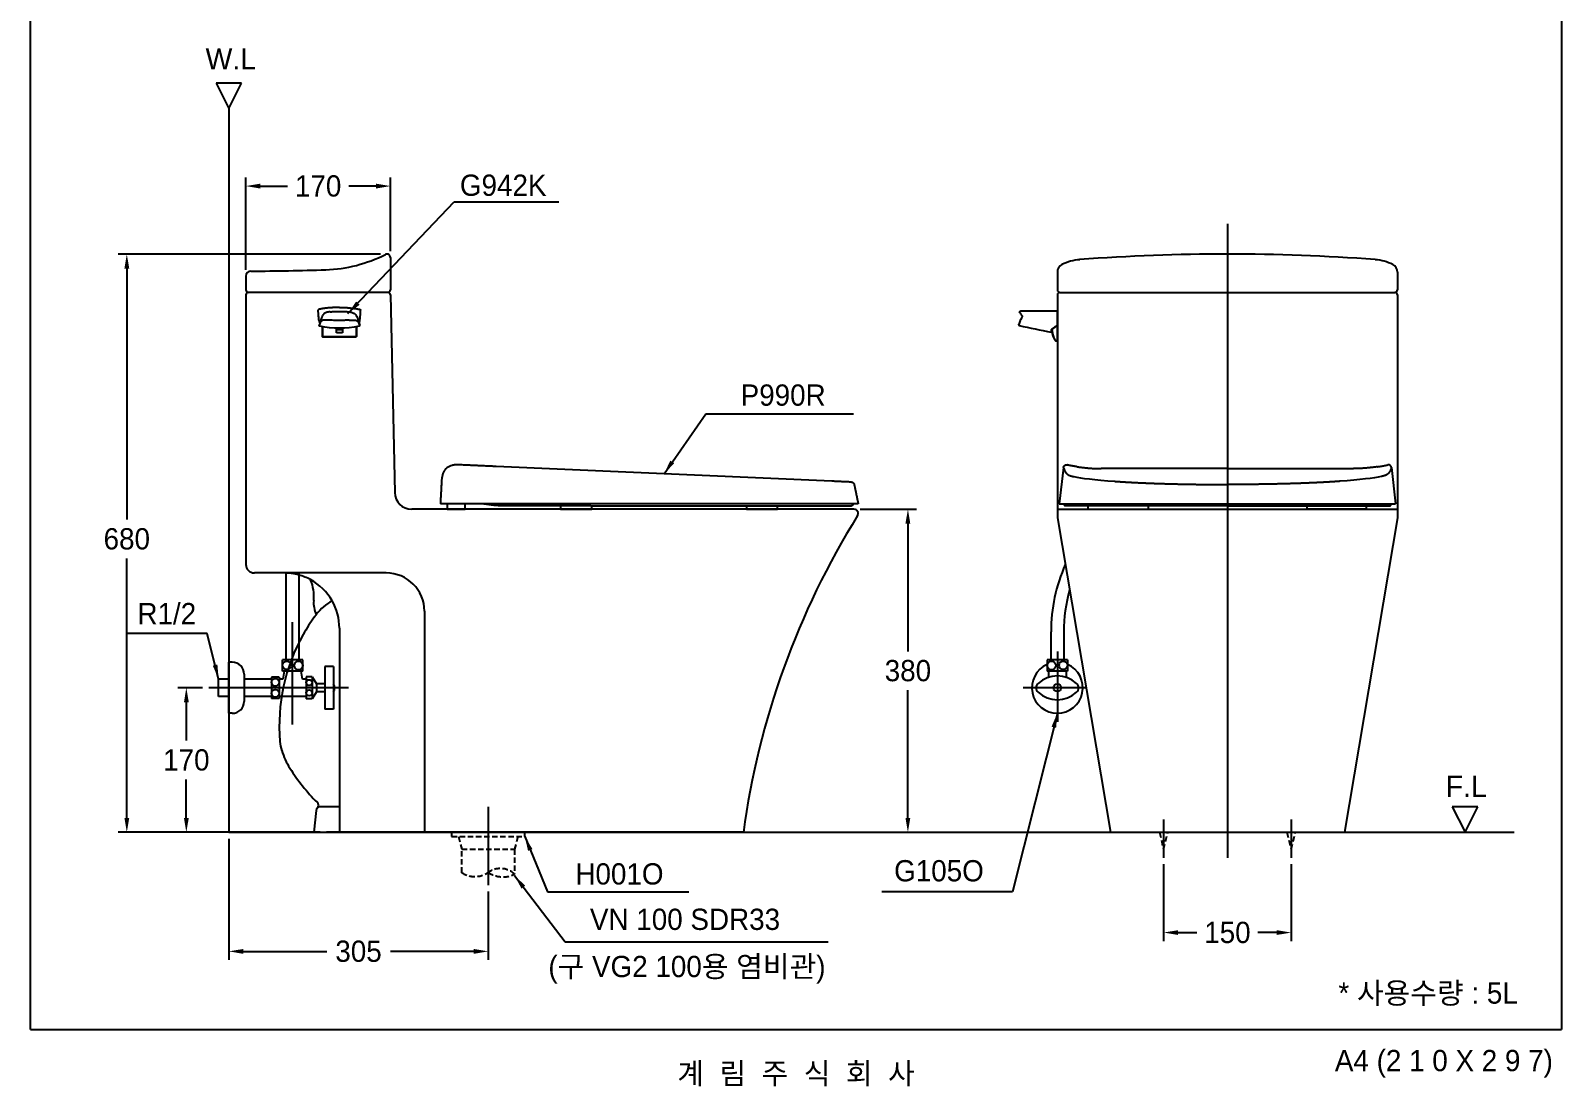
# Model space of a CAD drawing. Header units: millimetres. Extents: x 0 to 1800, y -67 to 2530.
# Drawn here: x 0 to 1800, y -67 to 1175 of the extents above; entities that cross this region are included whole.
import ezdxf
from ezdxf.enums import TextEntityAlignment as Align
from ezdxf.lldxf.tags import DXFTag

# ---------------------------------------------------------------- set-up
doc = ezdxf.new("R2010")
doc.units = ezdxf.units.MM
doc.linetypes.add('DASHED2', pattern=[9.525, 6.35, -3.175])
doc.layers.get('Defpoints').update_dxf_attribs({"color": 1})
for name, color, linetype in [('TEXT', 7, 'Continuous'), ('내부선 및 부속', 4, 'Continuous'), ('도각라인', 255, 'Continuous'), ('외형선', 3, 'Continuous'), ('점선', 6, 'DASHED2'), ('중심선', 1, 'DASHED'), ('치수선', 7, 'Continuous')]:
    doc.layers.add(name, color=color, linetype=linetype)
doc.styles.add('____', font='')
doc.styles.add('타이틀', font='H2GTRM.TTF', dxfattribs={"height": 25})
doc.styles.get('____').set_extended_font_data('굴림')
tags = doc.linetypes.add('DASHDOT', pattern=[70, 31, -13, 13, -13]).pattern_tags.tags
tags[10:11] = [DXFTag(74, 4), DXFTag(75, 0), DXFTag(340, '0'), DXFTag(46, 0.0), DXFTag(50, 0.0), DXFTag(44, 0.0), DXFTag(45, 0.0)]
tags[8:9] = [DXFTag(74, 4), DXFTag(75, 0), DXFTag(340, '0'), DXFTag(46, 0.0), DXFTag(50, 0.0), DXFTag(44, 0.0), DXFTag(45, 0.0)]
tags[6:7] = [DXFTag(74, 4), DXFTag(75, 0), DXFTag(340, '0'), DXFTag(46, 0.0), DXFTag(50, 0.0), DXFTag(44, 0.0), DXFTag(45, 0.0)]
tags[4:5] = [DXFTag(74, 4), DXFTag(75, 0), DXFTag(340, '0'), DXFTag(46, 0.0), DXFTag(50, 0.0), DXFTag(44, 0.0), DXFTag(45, 0.0)]
tags = doc.linetypes.add('DASHED', pattern=[25.72, 12.86, -12.86]).pattern_tags.tags
tags[6:7] = [DXFTag(74, 4), DXFTag(75, 0), DXFTag(340, '0'), DXFTag(46, 0.0), DXFTag(50, 0.0), DXFTag(44, 0.0), DXFTag(45, 0.0)]
tags[4:5] = [DXFTag(74, 4), DXFTag(75, 0), DXFTag(340, '0'), DXFTag(46, 0.0), DXFTag(50, 0.0), DXFTag(44, 0.0), DXFTag(45, 0.0)]
doc.dimstyles.new('MSADIM', dxfattribs={"dimtxt": 33, "dimasz": 17, "dimexe": 10, "dimexo": 7.5, "dimgap": 10, "dimtad": 0, "dimtih": 1, "dimtoh": 1, "dimdec": 0, "dimzin": 1, "dimdsep": 46, "dimtxsty": '____', "dimcen": 11.25, "dimadec": 0, "dimazin": 0, "dimtfac": 1, "dimtdec": 0, "dimtix": 1, "dimtmove": 0, "dimatfit": 3, "dimfxl": 1, "dimtolj": 1, "dimtzin": 1, "dimarcsym": 0})

# ---------------------------------------------------------------- blocks, each defined once
blk = doc.blocks.new('*D6')
at = {"layer": 'Defpoints', "color": 0, "linetype": 'Continuous', "transparency": 16777216}
for p in [(419.1, 911.9), (113.1, 231.9), (348.1, 231.9)]:
    blk.add_point(p, dxfattribs=at)
at = {"layer": '치수선', "color": 0, "linetype": 'Continuous', "lineweight": -2, "transparency": 16777216}
for p, q in [((411.6, 911.9), (103.1, 911.9)), ((113.1, 894.9), (113.1, 599.7)), ((113.1, 248.9), (113.1, 554.1)), ((340.6, 231.9), (103.1, 231.9))]:
    blk.add_line(p, q, dxfattribs=at)
at = {"layer": '치수선', "color": 0, "linetype": 'Continuous', "transparency": 16777216}
for points in [[(110.3, 894.9), (116, 894.9), (113.1, 911.9)], [(110.3, 248.9), (116, 248.9), (113.1, 231.9)]]:
    blk.add_solid(points, dxfattribs=at)
at = {"layer": '치수선', "color": 0, "linetype": 'Continuous', "transparency": 16777216, "insert": (113.1, 576.9), "char_height": 25, "attachment_point": 5, "style": '____'}
blk.add_mtext('\\A1;680', dxfattribs=at)
blk = doc.blocks.new('*D2')
at = {"layer": 'Defpoints', "color": 0, "linetype": 'Continuous', "transparency": 16777216}
for p in [(423.1, 991.9), (423.1, 907.9), (253.1, 885.9)]:
    blk.add_point(p, dxfattribs=at)
at = {"layer": '치수선', "color": 0, "linetype": 'Continuous', "lineweight": -2, "transparency": 16777216}
for p, q in [((253.1, 893.4), (253.1, 1001.9)), ((270.1, 991.9), (302.2, 991.9)), ((406.1, 991.9), (374.1, 991.9)), ((423.1, 915.4), (423.1, 1001.9))]:
    blk.add_line(p, q, dxfattribs=at)
at = {"layer": '치수선', "color": 0, "linetype": 'Continuous', "transparency": 16777216}
for points in [[(270.1, 994.7), (270.1, 989), (253.1, 991.9)], [(406.1, 994.7), (406.1, 989), (423.1, 991.9)]]:
    blk.add_solid(points, dxfattribs=at)
at = {"layer": '치수선', "color": 0, "linetype": 'Continuous', "transparency": 16777216, "insert": (338.1, 991.9), "char_height": 25, "attachment_point": 5, "style": '____'}
blk.add_mtext('\\A1;170', dxfattribs=at)
blk = doc.blocks.new('*D7')
at = {"layer": 'Defpoints', "color": 0, "linetype": 'Continuous', "transparency": 16777216}
for p in [(968.1, 611.9), (838.1, 231.9), (1031.6, 231.9)]:
    blk.add_point(p, dxfattribs=at)
at = {"layer": '치수선', "color": 0, "linetype": 'Continuous', "lineweight": -2, "transparency": 16777216}
for p, q in [((975.6, 611.9), (1041.6, 611.9)), ((1031.6, 594.9), (1031.6, 444.7)), ((1031.6, 248.9), (1031.6, 399.1)), ((845.6, 231.9), (1041.6, 231.9))]:
    blk.add_line(p, q, dxfattribs=at)
at = {"layer": '치수선', "color": 0, "linetype": 'Continuous', "transparency": 16777216}
for points in [[(1028.7, 594.9), (1034.4, 594.9), (1031.6, 611.9)], [(1028.7, 248.9), (1034.4, 248.9), (1031.6, 231.9)]]:
    blk.add_solid(points, dxfattribs=at)
at = {"layer": '치수선', "color": 0, "linetype": 'Continuous', "transparency": 16777216, "insert": (1031.6, 421.9), "char_height": 25, "attachment_point": 5, "style": '____'}
blk.add_mtext('\\A1;380', dxfattribs=at)
blk = doc.blocks.new('*D3')
at = {"layer": 'Defpoints', "color": 0, "linetype": 'Continuous', "transparency": 16777216}
for p in [(1332.3, 201.9), (1482.3, 201.9), (1482.3, 114)]:
    blk.add_point(p, dxfattribs=at)
at = {"layer": '치수선', "color": 0, "linetype": 'Continuous', "lineweight": -2, "transparency": 16777216}
for p, q in [((1332.3, 194.4), (1332.3, 104)), ((1482.3, 194.4), (1482.3, 104)), ((1349.3, 114), (1371.4, 114)), ((1465.3, 114), (1443.2, 114))]:
    blk.add_line(p, q, dxfattribs=at)
at = {"layer": '치수선', "color": 0, "linetype": 'Continuous', "transparency": 16777216}
for points in [[(1349.3, 116.8), (1349.3, 111.2), (1332.3, 114)], [(1465.3, 116.8), (1465.3, 111.2), (1482.3, 114)]]:
    blk.add_solid(points, dxfattribs=at)
at = {"layer": '치수선', "color": 0, "linetype": 'Continuous', "transparency": 16777216, "insert": (1407.3, 114), "char_height": 25, "attachment_point": 5, "style": '____'}
blk.add_mtext('\\A1;150', dxfattribs=at)
blk = doc.blocks.new('*D4')
at = {"layer": 'Defpoints', "color": 0, "linetype": 'Continuous', "transparency": 16777216}
for p in [(233.1, 231.9), (538.1, 169.7), (538.1, 91.9)]:
    blk.add_point(p, dxfattribs=at)
at = {"layer": '치수선', "color": 0, "linetype": 'Continuous', "lineweight": -2, "transparency": 16777216}
for p, q in [((233.1, 224.4), (233.1, 81.9)), ((538.1, 162.2), (538.1, 81.9)), ((250.1, 91.9), (348.3, 91.9)), ((521.1, 91.9), (423, 91.9))]:
    blk.add_line(p, q, dxfattribs=at)
at = {"layer": '치수선', "color": 0, "linetype": 'Continuous', "transparency": 16777216}
for points in [[(250.1, 94.7), (250.1, 89), (233.1, 91.9)], [(521.1, 94.7), (521.1, 89), (538.1, 91.9)]]:
    blk.add_solid(points, dxfattribs=at)
at = {"layer": '치수선', "color": 0, "linetype": 'Continuous', "transparency": 16777216, "insert": (385.6, 91.9), "char_height": 25, "attachment_point": 5, "style": '____'}
blk.add_mtext('\\A1;305', dxfattribs=at)
blk = doc.blocks.new('*D5')
at = {"layer": 'Defpoints', "color": 0, "linetype": 'Continuous', "transparency": 16777216}
for p in [(209.5, 401.9), (183.1, 231.9), (233.1, 231.9)]:
    blk.add_point(p, dxfattribs=at)
at = {"layer": '치수선', "color": 0, "linetype": 'Continuous', "lineweight": -2, "transparency": 16777216}
for p, q in [((202, 401.9), (173.1, 401.9)), ((183.1, 384.9), (183.1, 339.7)), ((183.1, 248.9), (183.1, 294)), ((225.6, 231.9), (173.1, 231.9))]:
    blk.add_line(p, q, dxfattribs=at)
at = {"layer": '치수선', "color": 0, "linetype": 'Continuous', "transparency": 16777216}
for points in [[(180.3, 384.9), (186, 384.9), (183.1, 401.9)], [(180.3, 248.9), (186, 248.9), (183.1, 231.9)]]:
    blk.add_solid(points, dxfattribs=at)
at = {"layer": '치수선', "color": 0, "linetype": 'Continuous', "transparency": 16777216, "insert": (183.1, 316.9), "char_height": 25, "attachment_point": 5, "style": '____'}
blk.add_mtext('\\A1;170', dxfattribs=at)

msp = doc.modelspace()

# ---------------------------------------------------------------- linework, layer by layer
at = {"layer": '내부선 및 부속', "linetype": 'Continuous'}
for p, q in [((1207.3, 844.6), (1163.9, 844.6)), ((1207.3, 844.6), (1163.9, 844.6)), ((1207.3, 844.9), (1207.3, 809.9)), ((1207.3, 844.6), (1207.3, 842.3)), ((1207.3, 842.3), (1207.3, 844.6)), ((1207.3, 841.3), (1207.3, 842.6)), ((1207.3, 842.6), (1207.3, 841.3)), ((1207.3, 841.8), (1207.3, 840.8)), ((1207.3, 840.8), (1207.3, 841.8)), ((1207.3, 839.4), (1207.3, 839.9)), ((1207.3, 839.9), (1207.3, 839.4)), ((1207.3, 810.4), (1207.3, 839.4)), ((1207.3, 839.4), (1207.3, 810.4)), ((1207.3, 818.8), (1207.3, 831)), ((1207.3, 831), (1207.3, 818.8)), ((343.1, 826.5), (343.1, 815)), ((343.6, 814.5), (382.6, 814.5)), ((359.6, 819.3), (359.6, 824.7)), ((359.6, 824.7), (359.6, 823.4)), ((359.6, 819.3), (359.6, 823.4)), ((359.6, 823.4), (366.6, 823.4)), ((366.6, 819.3), (359.6, 819.3)), ((366.6, 824.7), (366.6, 819.3)), ((366.6, 823.4), (366.6, 824.7)), ((366.6, 823.4), (366.6, 819.3)), ((383.1, 815), (383.1, 826.5)), ((1200.3, 822.4), (1200.3, 823.1)), ((1200.3, 823.1), (1200.3, 822.4)), ((1207.3, 809.9), (1207.3, 810.4)), ((1207.3, 809.9), (1207.3, 810.4)), ((942, 644.8), (547.6, 662.1)), ((1214.4, 660.8), (1209.6, 618.4)), ((1600.2, 660.8), (1605, 618.4)), ((973.1, 618.3), (549.5, 618.3)), ((658.9, 615.9), (933.3, 615.9)), ((1209.6, 618.3), (1605, 618.4)), ((1215.3, 618.3), (1215.3, 616.8)), ((1407.3, 615.9), (1216.3, 615.9)), ((1407.3, 615.9), (1598.3, 615.9)), ((1599.3, 618.3), (1599.3, 616.8)), ((489.8, 611.9), (510.8, 611.9)), ((623.2, 611.9), (659.8, 611.9)), ((841.8, 611.9), (878.4, 611.9)), ((1244.7, 611.9), (1313.1, 611.9)), ((1569.9, 611.9), (1501.5, 611.9)), ((418.1, 536.9), (298.1, 536.9)), ((300.6, 434.6), (300.6, 536.9)), ((315.6, 434.6), (315.6, 536.9)), ((463.1, 491.9), (463.1, 231.9)), ((363.1, 471.9), (363.1, 231.9)), ((1199.8, 467.7), (1199.8, 434.6)), ((1214.8, 467.7), (1214.8, 434.6)), ((320.1, 434.6), (296.1, 434.6)), ((296.1, 421.6), (296.1, 434.6)), ((320.1, 421.6), (320.1, 434.6)), ((1219.3, 434.6), (1195.3, 434.6)), ((1195.3, 434.6), (1195.3, 421.6)), ((1219.3, 434.6), (1219.3, 421.6)), ((237.1, 431.9), (233.1, 431.9)), ((251.1, 417.9), (251.1, 385.9)), ((283.1, 414.4), (283.1, 389.4)), ((292.1, 414.4), (283.1, 414.4)), ((292.1, 414.4), (292.1, 389.4)), ((320.1, 421.6), (296.1, 421.6)), ((298.1, 421.6), (296.6, 412.1)), ((319.6, 412.1), (318.1, 421.6)), ((331.1, 414.9), (324.1, 414.9)), ((324.1, 414.9), (324.1, 388.9)), ((331.1, 414.9), (331.1, 388.9)), ((331.1, 414.9), (336.1, 406.6)), ((346.1, 426.9), (346.1, 376.9)), ((356.1, 426.9), (346.1, 426.9)), ((356.1, 426.9), (356.1, 376.9)), ((1219.3, 421.6), (1195.3, 421.6)), ((1196.8, 421.6), (1196.8, 414.2)), ((1217.8, 421.6), (1217.8, 414.2)), ((221.1, 391.6), (221.1, 412.1)), ((233.1, 412.1), (221.1, 412.1)), ((283.1, 412.1), (251.1, 412.1)), ((296.6, 412.1), (292.1, 412.1)), ((324.1, 412.1), (319.6, 412.1)), ((336.1, 397.1), (331.1, 388.9)), ((336.1, 406.6), (336.1, 397.1)), ((346.1, 406.6), (336.1, 406.6)), ((346.1, 397.1), (336.1, 397.1)), ((233.1, 391.6), (221.1, 391.6)), ((283.1, 391.6), (251.1, 391.6)), ((292.1, 389.4), (283.1, 389.4)), ((324.1, 391.6), (292.1, 391.6)), ((331.1, 388.9), (324.1, 388.9)), ((237.1, 371.9), (233.1, 371.9)), ((356.1, 376.9), (346.1, 376.9)), ((363.1, 261.9), (340.7, 261.9))]:
    msp.add_line(p, q, dxfattribs=at)
for centre, radius in [((301.1, 428.3), 5), ((315.1, 428), 5), ((1200.4, 428), 5), ((1214.3, 428.3), 5), ((287.6, 408.4), 4.5), ((287.6, 395.4), 4.5), ((327.6, 407.9), 3.5), ((327.6, 395.9), 3.5), ((1207.3, 401.9), 4.5)]:
    msp.add_circle(centre, radius, dxfattribs=at)
at = {"layer": '내부선 및 부속', "linetype": 'Continuous', "extrusion": (0, 0, -1)}
for centre, radius, start, end in [((-343.6, 815), 0.5, 270, 0), ((-382.6, 815), 0.5, 180, 270), ((-1228.1, 824.9), 27.3, 357.2598, 357.2617), ((-1228.1, 824.9), 27.3, 338.0075, 357.1112)]:
    msp.add_arc(centre, radius, start, end, dxfattribs=at)
at = {"layer": '내부선 및 부속', "linetype": 'Continuous'}
for centre, radius, start, end in [((343.6, 815), 0.5, 180.001, 270), ((1592.2, 2775.6), 1994.5, 257.5596, 258.6672), ((1228.1, 824.9), 27.3, 182.7383, 182.7402), ((1228.1, 824.9), 27.3, 182.8888, 201.9925), ((1216.3, 616.9), 1, 180, 270), ((1598.3, 616.9), 1, 270, 0), ((1394.8, 467.7), 194.9, 156.0438, 180), ((298.1, 471.9), 65, 87.7958, 90), ((298.1, 471.9), 65, 29.8644, 61.5187), ((418.1, 491.9), 45, 0, 90), ((389.7, 444.9), 69, 120.6438, 141.1976), ((298.1, 471.9), 65, 0, 29.8644), ((1394.8, 467.7), 179.9, 164.1346, 180), ((237.1, 417.9), 14, 0, 90), ((1207.3, 401.9), 30, 113.5784, 66.422), ((1207.3, 382.2), 33.6, 47.499, 132.501), ((349.7, 401.9), 7.84, 324.9654, 35.0346), ((1189.3, 401.9), 7, 132.501, 227.499), ((1207.3, 421.5), 33.6, 227.499, 312.501), ((1225.3, 401.9), 7, 312.501, 47.499), ((237.1, 385.9), 14, 270, 360), ((340.7, 256.9), 5, 90, 137.0618)]:
    msp.add_arc(centre, radius, start, end, dxfattribs=at)
for points, knots in [([(339.1, 847), (339, 846.9), (338.8, 846.9), (338.7, 846.8), (338.6, 846.7), (338.4, 846.5), (338.4, 846.4), (338.3, 846.2), (338.3, 846.1), (338.2, 846), (338.2, 846), (338.2, 845.9)], [0, 0, 0, 0, 0.237659, 0.237659, 0.475331, 0.475331, 0.712783, 0.712783, 0.949763, 0.949763, 1, 1, 1, 1]), ([(352, 848.7), (351.2, 848.7), (350, 848.6), (348.3, 848.4), (346.9, 848.2), (345.8, 848.1), (344.8, 847.9), (343.8, 847.8), (343.1, 847.7), (342.7, 847.6), (342.4, 847.5), (342.1, 847.5), (341.8, 847.4), (341.4, 847.4), (341.1, 847.3), (340.6, 847.2), (339.8, 847.1), (339.4, 847), (339.1, 847)], [0, 0, 0, 0, 0.052077, 0.079256, 0.118311, 0.15774, 0.173361, 0.216285, 0.275506, 0.305429, 0.320433, 0.335454, 0.39566, 0.438725, 0.48183, 0.54653, 0.697587, 1, 1, 1, 1]), ([(363.1, 849.2), (362.2, 849.2), (360.8, 849.2), (358.9, 849.1), (357.5, 849.1), (356.1, 849), (354.7, 848.9), (353.4, 848.8), (352.5, 848.8), (352, 848.7)], [0, 0, 0, 0, 0.250709, 0.375955, 0.501094, 0.626167, 0.751076, 0.875691, 1, 1, 1, 1]), ([(363.1, 849.2), (364.3, 849.2), (366.8, 849.2), (369.8, 849.1), (372.3, 848.9), (374, 848.8), (375.8, 848.6), (377.5, 848.4), (379.1, 848.2), (380.2, 848.1), (381.1, 848), (381.7, 847.9), (382.4, 847.8), (383.1, 847.7), (383.6, 847.6), (384.1, 847.5), (384.5, 847.4), (385, 847.3), (385.6, 847.2), (386.2, 847.1), (386.7, 847), (387.1, 847), (387.2, 847)], [0, 0, 0, 0, 0.058286, 0.126984, 0.155345, 0.186487, 0.218178, 0.249825, 0.281157, 0.313988, 0.328069, 0.344797, 0.370256, 0.402277, 0.436768, 0.469269, 0.500484, 0.563215, 0.63621, 0.750221, 0.875112, 1, 1, 1, 1]), ([(387.2, 847), (387.3, 846.9), (387.4, 846.9), (387.6, 846.8), (387.7, 846.7), (387.9, 846.5), (387.9, 846.4), (388, 846.2), (388, 846.1), (388, 846), (388, 846), (388, 845.9)], [0, 0, 0, 0, 0.23766, 0.23766, 0.475334, 0.475334, 0.712788, 0.712788, 0.949769, 0.949769, 1, 1, 1, 1]), ([(339.2, 833.7), (339, 835.4), (338.6, 839.3), (338.3, 843.5), (338.2, 845.9)], [0, 0, 0, 0, 0.442055, 1, 1, 1, 1]), ([(339.2, 833.7), (339.2, 833.5), (339.2, 833.3), (339.3, 832.9), (339.3, 832.7), (339.4, 832.3), (339.4, 832.2), (339.4, 832.1)], [0, 0, 0, 0, 0.354271, 0.354271, 0.708349, 0.708349, 1, 1, 1, 1]), ([(374.7, 834.3), (374, 834.2), (372.7, 834.1), (370.9, 834.1), (369.4, 834), (368.2, 833.9), (367.3, 833.9), (365.5, 833.9), (362.6, 833.8), (358.6, 833.9), (354.6, 834.1), (351.3, 834.3), (348.7, 834.4), (346.7, 834.4), (345.1, 834.3), (343.7, 834.1), (342.6, 833.6), (341.4, 832.7), (340.3, 830.8), (339.7, 829.2), (339.3, 828.2)], [0, 0, 0, 0, 0.03254, 0.060086, 0.082794, 0.10074, 0.113954, 0.122461, 0.183904, 0.243695, 0.304852, 0.3665, 0.39496, 0.430193, 0.472938, 0.494052, 0.545318, 0.602868, 0.758065, 1, 1, 1, 1]), ([(339.3, 828.2), (339.3, 828.1), (339.3, 828), (339.3, 827.8), (339.4, 827.8), (339.4, 827.8)], [0, 0, 0, 0, 0.855723, 0.855723, 1, 1, 1, 1]), ([(352.3, 844.1), (351.8, 844), (350.9, 843.9), (349.6, 843.7), (348.5, 843.4), (347.5, 843.1), (346.4, 842.6), (345.4, 842.1), (344.7, 841.5), (344.2, 841), (343.6, 840.1), (343, 839.1), (342.5, 837.9), (341.9, 836.5), (341.3, 834.7), (340.7, 833), (340.2, 831.7), (340, 831.1), (339.9, 830.8)], [0, 0, 0, 0, 0.037522, 0.065664, 0.091243, 0.126714, 0.156176, 0.204966, 0.237518, 0.267619, 0.301217, 0.389954, 0.448544, 0.514855, 0.666436, 0.830013, 0.906039, 1, 1, 1, 1]), ([(339.9, 830.8), (339.9, 830.6), (339.9, 830.4), (339.9, 830.2), (339.9, 830.1), (339.9, 830.1)], [0, 0, 0, 0, 0.777965, 0.777965, 1, 1, 1, 1]), ([(352.3, 844.1), (352.8, 844.1), (353.8, 844.2), (355.2, 844.3), (356.7, 844.4), (358.5, 844.4), (360.6, 844.5), (363, 844.5), (365.4, 844.5), (367.5, 844.4), (369, 844.4), (370, 844.3), (371.1, 844.3), (372.5, 844.2), (373.6, 844.1), (374.2, 844)], [0, 0, 0, 0, 0.06665, 0.13441, 0.199231, 0.271379, 0.377734, 0.486818, 0.604544, 0.700374, 0.770019, 0.808292, 0.846579, 0.923223, 1, 1, 1, 1]), ([(374.2, 844), (374.7, 844), (375.6, 843.9), (376.9, 843.6), (378.4, 843.2), (379.6, 842.7), (380.7, 842.2), (381.5, 841.5), (382.6, 840.3), (383.5, 838.6), (384.5, 836.1), (385.3, 834), (385.9, 832), (386.3, 831.2), (386.4, 830.8)], [0, 0, 0, 0, 0.036197, 0.065728, 0.095998, 0.156829, 0.187649, 0.219006, 0.281499, 0.404256, 0.524886, 0.763254, 0.87214, 1, 1, 1, 1]), ([(374.7, 834.3), (375.1, 834.3), (376, 834.3), (377.7, 834.4), (379.7, 834.4), (381.6, 834.3), (382.9, 834), (383.8, 833.5), (384.6, 832.9), (385.5, 831.7), (386.2, 830.2), (386.7, 828.9), (387, 828.2)], [0, 0, 0, 0, 0.030694, 0.063736, 0.127649, 0.191548, 0.255554, 0.315432, 0.400382, 0.50776, 0.75545, 1, 1, 1, 1]), ([(386.4, 830.1), (386.4, 830.3), (386.4, 830.4), (386.4, 830.7), (386.4, 830.7), (386.4, 830.8)], [0, 0, 0, 0, 0.779298, 0.779298, 1, 1, 1, 1]), ([(386.8, 832.1), (386.9, 832.2), (386.9, 832.4), (387, 832.8), (387, 833), (387.1, 833.4), (387.1, 833.6), (387.1, 833.7)], [0, 0, 0, 0, 0.357905, 0.357905, 0.715892, 0.715892, 1, 1, 1, 1]), ([(386.9, 827.8), (387, 827.9), (387, 828), (387, 828.2), (387, 828.2), (387, 828.2)], [0, 0, 0, 0, 0.867529, 0.867529, 1, 1, 1, 1]), ([(387.1, 833.7), (387.3, 835.4), (387.7, 839.3), (387.9, 843.5), (388, 845.9)], [0, 0, 0, 0, 0.442081, 1, 1, 1, 1]), ([(1161.9, 829.2), (1161.8, 829.1), (1161.8, 828.9), (1161.8, 828.6), (1161.9, 828.4), (1162, 828.2), (1162.3, 828), (1162.4, 827.9), (1162.6, 827.9)], [0, 0, 0, 0, 0.242913, 0.370325, 0.499637, 0.629004, 0.756569, 1, 1, 1, 1]), ([(1165.7, 837.7), (1165.4, 837.1), (1164.7, 835.8), (1163.7, 833.7), (1162.7, 831.5), (1162.1, 830), (1161.9, 829.2)], [0, 0, 0, 0, 0.213363, 0.483293, 0.750086, 1, 1, 1, 1]), ([(1163, 843.1), (1162.9, 843.3), (1162.9, 843.7), (1163.2, 844.4), (1163.6, 844.6), (1163.9, 844.6)], [0, 0, 0, 0, 0.5, 0.5, 1, 1, 1, 1]), ([(1163.9, 844.6), (1163.8, 844.6), (1163.7, 844.5), (1163.4, 844.4), (1163.2, 844.3), (1163.1, 844.1), (1163, 843.9), (1162.9, 843.8), (1162.9, 843.7), (1162.9, 843.5), (1163, 843.3), (1163, 843.1), (1163, 843.1)], [0, 0, 0, 0, 0.097097, 0.205787, 0.336628, 0.482695, 0.549813, 0.610938, 0.670475, 0.731755, 0.86271, 1, 1, 1, 1]), ([(1163.1, 843.1), (1163.2, 842.8), (1163.6, 842.2), (1164.3, 841.1), (1165, 840.3), (1165.3, 839.9), (1165.4, 839.8)], [0, 0, 0, 0, 0.206752, 0.568452, 0.927926, 1, 1, 1, 1]), ([(1165.4, 839.8), (1165.5, 839.7), (1165.7, 839.4), (1165.9, 838.8), (1165.9, 838.2), (1165.7, 837.9), (1165.7, 837.7)], [0, 0, 0, 0, 0.243654, 0.50007, 0.756448, 1, 1, 1, 1]), ([(1207.3, 842.3), (1207.3, 842.3), (1207.3, 842.2), (1207.3, 842.1), (1207.3, 842), (1207.3, 841.9), (1207.3, 841.8), (1207.3, 841.6), (1207.3, 841.5), (1207.3, 841.3), (1207.3, 841.3), (1207.3, 841.3)], [0, 0, 0, 0, 0.23766, 0.23766, 0.475334, 0.475334, 0.712788, 0.712788, 0.949769, 0.949769, 1, 1, 1, 1]), ([(1207.3, 841.8), (1207.3, 841.9), (1207.3, 842.1), (1207.3, 842.2), (1207.3, 842.3), (1207.3, 842.3)], [0, 0, 0, 0, 0.851122, 0.851122, 1, 1, 1, 1]), ([(1207.3, 842.3), (1207.3, 842.3), (1207.3, 842.2), (1207.3, 842.1), (1207.3, 841.9), (1207.3, 841.8)], [0, 0, 0, 0, 0.148878, 0.148878, 1, 1, 1, 1]), ([(1207.3, 842.3), (1207.3, 842.3), (1207.3, 842.2), (1207.3, 842.1), (1207.3, 842), (1207.3, 841.9), (1207.3, 841.8), (1207.3, 841.6), (1207.3, 841.5), (1207.3, 841.3), (1207.3, 841.3), (1207.3, 841.3)], [0, 0, 0, 0, 0.237659, 0.237659, 0.475331, 0.475331, 0.712783, 0.712783, 0.949763, 0.949763, 1, 1, 1, 1]), ([(1207.3, 829.1), (1207.3, 830.8), (1207.3, 834.6), (1207.3, 838.8), (1207.3, 841.3)], [0, 0, 0, 0, 0.442081, 1, 1, 1, 1]), ([(1207.3, 829.1), (1207.3, 830.8), (1207.3, 834.6), (1207.3, 838.8), (1207.3, 841.3)], [0, 0, 0, 0, 0.442055, 1, 1, 1, 1]), ([(1207.3, 839.6), (1207.3, 839.7), (1207.3, 839.8), (1207.3, 840.1), (1207.3, 840.2), (1207.3, 840.3), (1207.3, 840.4), (1207.3, 840.5), (1207.3, 840.6), (1207.3, 840.6), (1207.3, 840.6), (1207.3, 840.6)], [0, 0, 0, 0, 0.232716, 0.232716, 0.465412, 0.465412, 0.698422, 0.698422, 0.931977, 0.931977, 1, 1, 1, 1]), ([(1207.3, 840.6), (1207.3, 840.6), (1207.3, 840.6), (1207.3, 840.5), (1207.3, 840.4), (1207.3, 840.2), (1207.3, 840.1), (1207.3, 839.9), (1207.3, 839.8), (1207.3, 839.7), (1207.3, 839.6), (1207.3, 839.6)], [0, 0, 0, 0, 0.233964, 0.233964, 0.467943, 0.467943, 0.701673, 0.701673, 0.934872, 0.934872, 1, 1, 1, 1]), ([(1207.3, 839.6), (1207.3, 839), (1207.3, 837.8), (1207.3, 836), (1207.3, 834.2), (1207.3, 832.5), (1207.3, 830.8), (1207.3, 829.7), (1207.3, 829.1), (1207.3, 829.1)], [0, 0, 0, 0, 0.165658, 0.331316, 0.496974, 0.662632, 0.82829, 0.993948, 1, 1, 1, 1]), ([(1207.3, 829.1), (1207.3, 829.1), (1207.3, 829.7), (1207.3, 830.9), (1207.3, 832.6), (1207.3, 834.3), (1207.3, 836), (1207.3, 837.8), (1207.3, 839), (1207.3, 839.6)], [0, 0, 0, 0, 0.009402, 0.174502, 0.339602, 0.504701, 0.669801, 0.8349, 1, 1, 1, 1]), ([(340.1, 827.1), (340, 827.1), (339.9, 827.1), (339.7, 827.2), (339.6, 827.3), (339.5, 827.5), (339.4, 827.6), (339.4, 827.7), (339.4, 827.7), (339.4, 827.8)], [0, 0, 0, 0, 0.307428, 0.307428, 0.614768, 0.614768, 0.923628, 0.923628, 1, 1, 1, 1]), ([(343.1, 815), (343.1, 817.1), (343.1, 820.5), (343.1, 824.4), (343.1, 826.1), (343.1, 826.5)], [0, 0, 0, 0, 0.2361046, 0.3652605, 0.399606, 0.399606, 0.399606, 0.399606]), ([(383.1, 826.5), (383.1, 826.3), (383.1, 824.8), (383.1, 822.6), (383.1, 820.2), (383.1, 817.8), (383.1, 816.1), (383.1, 815)], [0.6003942, 0.6003942, 0.6003942, 0.6003942, 0.6198491, 0.7478804, 0.811249, 0.8746176, 1, 1, 1, 1]), ([(386.9, 827.8), (386.9, 827.7), (386.8, 827.6), (386.7, 827.4), (386.6, 827.3), (386.5, 827.2), (386.4, 827.1), (386.2, 827.1), (386.2, 827.1), (386.2, 827.1)], [0, 0, 0, 0, 0.313649, 0.313649, 0.627583, 0.627583, 0.937467, 0.937467, 1, 1, 1, 1]), ([(1200.3, 823.1), (1200.5, 823.2), (1200.7, 823.4), (1200.9, 823.5), (1200.9, 823.5), (1200.9, 823.6)], [0, 0, 0, 0, 0.867529, 0.867529, 1, 1, 1, 1]), ([(1200.9, 823.6), (1200.7, 823.4), (1200.6, 823.3), (1200.4, 823.2), (1200.3, 823.1), (1200.3, 823.1)], [0, 0, 0, 0, 0.855723, 0.855723, 1, 1, 1, 1]), ([(1200.3, 822.4), (1200.3, 822.4), (1200.3, 822.5), (1200.3, 822.6), (1200.3, 822.7), (1200.3, 822.8), (1200.3, 822.9), (1200.3, 823.1), (1200.3, 823.1), (1200.3, 823.1)], [0, 0, 0, 0, 0.307428, 0.307428, 0.614768, 0.614768, 0.923628, 0.923628, 1, 1, 1, 1]), ([(1200.3, 823.1), (1200.3, 823), (1200.3, 822.9), (1200.3, 822.7), (1200.3, 822.6), (1200.3, 822.5), (1200.3, 822.5), (1200.3, 822.4), (1200.3, 822.4), (1200.3, 822.4)], [0, 0, 0, 0, 0.313649, 0.313649, 0.627583, 0.627583, 0.937467, 0.937467, 1, 1, 1, 1]), ([(1200.3, 822), (1200.3, 822), (1200.3, 822.1), (1200.3, 822.3), (1200.3, 822.3), (1200.3, 822.4)], [0, 0, 0, 0, 0.499494, 0.499494, 1, 1, 1, 1]), ([(1200.3, 822.4), (1200.3, 822.3), (1200.3, 822.3), (1200.3, 822.1), (1200.3, 822), (1200.3, 822)], [0, 0, 0, 0, 0.500506, 0.500506, 1, 1, 1, 1]), ([(1202.7, 824.8), (1202.6, 824.7), (1202.4, 824.6), (1202, 824.3), (1201.9, 824.2), (1201.6, 824), (1201.5, 824), (1201.4, 823.9), (1201.3, 823.8), (1201.3, 823.8), (1201.3, 823.8), (1201.3, 823.8)], [0, 0, 0, 0, 0.297967, 0.297967, 0.598684, 0.598684, 0.799316, 0.799316, 0.951361, 0.951361, 1, 1, 1, 1]), ([(1202.7, 824.8), (1202.6, 824.7), (1202.4, 824.6), (1202, 824.3), (1201.9, 824.2), (1201.6, 824), (1201.5, 824), (1201.4, 823.9), (1201.3, 823.8), (1201.3, 823.8), (1201.3, 823.8), (1201.3, 823.8)], [0, 0, 0, 0, 0.297764, 0.297764, 0.59828, 0.59828, 0.799005, 0.799005, 0.951038, 0.951038, 1, 1, 1, 1]), ([(1204.5, 826.1), (1204.3, 825.9), (1204, 825.8), (1203.7, 825.5), (1203.7, 825.5), (1203.6, 825.4)], [0, 0, 0, 0, 0.777965, 0.777965, 1, 1, 1, 1]), ([(1203.6, 825.4), (1203.8, 825.6), (1204.1, 825.8), (1204.4, 826), (1204.5, 826.1), (1204.5, 826.1)], [0, 0, 0, 0, 0.779298, 0.779298, 1, 1, 1, 1]), ([(503.6, 664.1), (502.2, 664.1), (499.5, 664.1), (494.7, 663.3), (489.3, 661), (485, 655.4), (483.8, 650.8), (483.5, 648.4)], [0, 0, 0, 0, 0.146093, 0.279997, 0.515438, 0.744272, 1, 1, 1, 1])]:
    msp.add_open_spline(points, degree=3, knots=knots, dxfattribs=at)
for points, degree in [([(363.1, 849.2), (363.1, 849.2), (363.1, 849.2), (363.1, 849.2)], 3), ([(339.9, 830.1), (339.7, 829.5), (339.5, 828.8), (339.3, 828.2)], 3), ([(339.4, 828.4), (339.3, 828.1)], 1), ([(339.4, 832.1), (339.6, 831.7), (339.7, 831.2), (339.9, 830.8)], 3), ([(386.4, 830.8), (386.6, 831.2), (386.7, 831.7), (386.8, 832.1)], 3), ([(387, 828.2), (386.8, 828.8), (386.6, 829.5), (386.4, 830.1)], 3), ([(387, 828.1), (386.9, 828.4)], 1), ([(1207.3, 844.6), (1192.8, 844.6), (1178.4, 844.6), (1163.9, 844.6)], 3), ([(1204.9, 826.4), (1205.4, 826.7), (1205.8, 827), (1207.3, 828.1)], 3), ([(1207.3, 841.3), (1207.3, 842.3)], 1), ([(1207.3, 842.3), (1207.3, 841.3)], 1), ([(386.2, 827.1), (371, 823.8), (355.3, 823.8), (340.1, 827.1)], 3), ([(382.6, 814.5), (343.6, 814.5)], 1), ([(1200.3, 823.1), (1201.3, 823.8)], 1), ([(1201.3, 823.8), (1200.3, 823.1)], 1), ([(1200.3, 822), (1200.3, 823.1)], 1), ([(1200.3, 823.1), (1200.3, 822)], 1), ([(1200.3, 823.1), (1200.3, 821.5), (1200.3, 821.5), (1200.3, 823.1)], 3), ([(1200.3, 822.4), (1200.3, 819.1), (1200.3, 819.1), (1200.3, 822.4)], 3), ([(1200.9, 823.6), (1201.8, 824.2), (1202.7, 824.8), (1203.6, 825.4)], 3), ([(1203.6, 825.4), (1202.7, 824.8), (1201.8, 824.2), (1200.9, 823.6)], 3), ([(1202.7, 824.8), (1202.8, 824.9), (1202.8, 824.9), (1202.9, 824.9)], 3), ([(1202.9, 824.9), (1202.8, 824.9), (1202.8, 824.9), (1202.7, 824.8)], 3), ([(1202.9, 824.9), (1203.5, 825.4), (1204.2, 825.9), (1204.9, 826.4)], 3), ([(1204.9, 826.4), (1204.2, 825.9), (1203.5, 825.4), (1202.9, 824.9)], 3), ([(1204.5, 826.1), (1205.2, 826.6), (1205.8, 827), (1206.5, 827.5)], 3), ([(1206.5, 827.5), (1205.8, 827), (1205.2, 826.6), (1204.5, 826.1)], 3), ([(1206.5, 827.5), (1205.9, 827.1), (1205.4, 826.7), (1204.9, 826.4)], 3), ([(1205.2, 810.1), (1205.2, 810), (1205.4, 809.9), (1205.6, 809.9)], 3), ([(1205.6, 809.9), (1207.3, 809.9)], 1), ([(1207.3, 809.9), (1205.6, 809.9)], 1), ([(1205.6, 809.9), (1205.6, 809.9)], 1), ([(1215.2, 659), (1215.5, 657.9), (1216, 656.9), (1216.6, 655.8), (1217.2, 654.9), (1218, 654)], 5), ([(1218, 654), (1219.3, 652.6), (1221, 651.6), (1223, 651.1), (1224.9, 650.6), (1226.7, 650.2)], 5), ([(1226.7, 650.2), (1234.9, 648.4), (1251.2, 646.5), (1275.1, 644.7)], 3), ([(1238.8, 660.8), (1242.8, 660.3), (1246.8, 660), (1250.9, 659.7), (1254.9, 659.7), (1259, 659.7)], 5), ([(1407.3, 659.7), (1333.1, 659.7), (1259, 659.7)], 2), ([(1407.3, 659.7), (1481.5, 659.7), (1555.6, 659.7)], 2), ([(1587.9, 650.2), (1579.8, 648.4), (1563.4, 646.5), (1539.5, 644.7)], 3), ([(1575.8, 660.8), (1571.8, 660.3), (1567.8, 660), (1563.7, 659.7), (1559.7, 659.7), (1555.6, 659.7)], 5), ([(1596.6, 654), (1595.3, 652.6), (1593.6, 651.6), (1591.6, 651.1), (1589.7, 650.6), (1587.9, 650.2)], 5), ([(1599.4, 659), (1599.1, 657.9), (1598.6, 656.9), (1598, 655.8), (1597.4, 654.9), (1596.6, 654)], 5), ([(964, 643.8), (953, 644.3), (942, 644.8)], 2), ([(965.1, 643.8), (964.9, 643.8), (964.7, 643.7), (964.4, 643.8), (964.2, 643.8), (964, 643.8)], 5), ([(968.4, 640.9), (970.8, 629.6), (973.1, 618.3)], 2), ([(1275.1, 644.7), (1286.3, 643.9), (1297.6, 643.2), (1308.8, 642.8), (1320, 642.3), (1331.3, 642)], 5), ([(1539.5, 644.7), (1528.3, 643.9), (1517.1, 643.2), (1505.8, 642.8), (1494.6, 642.3), (1483.3, 642)], 5), ([(549.5, 618.3), (517.4, 618.3), (485.3, 618.3)], 2), ([(489.8, 618.3), (489.8, 615.1), (489.8, 611.9)], 2), ([(510.8, 611.9), (510.8, 615.1), (510.8, 618.3)], 2), ([(541, 616.9), (535.9, 617.6), (530.8, 618.3)], 2), ([(658.9, 615.9), (607.1, 615.9), (555.2, 615.9)], 2), ([(623.2, 615.9), (623.2, 613.9), (623.2, 611.9)], 2), ([(659.8, 611.9), (659.8, 613.9), (659.8, 615.9)], 2), ([(841.8, 615.9), (841.8, 613.9), (841.8, 611.9)], 2), ([(878.4, 611.9), (878.4, 613.9), (878.4, 615.9)], 2), ([(933.3, 615.9), (949.2, 615.9), (965.1, 615.9)], 2), ([(1223.3, 618.3), (1247.9, 618.3), (1272.6, 618.3)], 2), ([(1243.7, 611.9), (1243.7, 613.9), (1243.7, 615.9)], 2), ([(1314.1, 615.9), (1314.1, 613.9), (1314.1, 611.9)], 2), ([(1500.5, 615.9), (1500.5, 613.9), (1500.5, 611.9)], 2), ([(1570.9, 611.9), (1570.9, 613.9), (1570.9, 615.9)], 2)]:
    msp.add_open_spline(points, degree=degree, dxfattribs=at)
for points, weights in [([(1207.3, 840.8), (1207.3, 840.7), (1207.3, 840.6)], [1, 0.999996817717, 1]), ([(1207.3, 840.6), (1207.3, 840.7), (1207.3, 840.8)], [1, 0.999996816794, 1]), ([(1200.8, 823.6), (1200.8, 823.6), (1200.8, 823.6)], [0.920697541812, 0.920697168179, 0.920696794811]), ([(1200.8, 823.6), (1200.8, 823.6), (1200.8, 823.6)], [0.920696794811, 0.920697168179, 0.920697541812]), ([(1205.2, 810.1), (1201.2, 816.2), (1200.8, 823.5)], [1, 0.927005145971, 0.920756203014]), ([(1200.8, 823.5), (1201.2, 816.2), (1205.2, 810.1)], [0.920756203014, 0.927005145971, 1]), ([(1205.6, 809.9), (1205.3, 809.9), (1205.2, 810.1)], [1, 0.878082022013, 1]), ([(483.5, 648.4), (483.3, 647.1), (483.3, 645.7)], [1, 0.999320650007, 1]), ([(507.6, 663.9), (505.6, 664), (503.6, 664.1)], [1, 0.999995466787, 1]), ([(547.6, 662.1), (527.6, 663), (507.6, 663.9)], [1, 0.999999995809, 1]), ([(1214.6, 660.7), (1214.9, 659.9), (1215.2, 659)], [1, 0.999526828527, 1]), ([(1230.7, 661.8), (1224.7, 662.7), (1218.7, 664)], [1, 0.999574856367, 1]), ([(1230.7, 661.8), (1234.7, 661.2), (1238.8, 660.8)], [1, 0.999784940854, 1]), ([(1583.9, 661.8), (1579.9, 661.2), (1575.8, 660.8)], [1, 0.999784940854, 1]), ([(1583.9, 661.8), (1589.9, 662.7), (1595.9, 664)], [1, 0.999574856367, 1]), ([(1600, 660.7), (1599.8, 659.9), (1599.4, 659)], [1, 0.999526828527, 1]), ([(483.3, 645.5), (482.5, 631.9), (481.8, 618.3)], [1, 0.99999999674, 1]), ([(965.1, 643.8), (967.9, 643.7), (968.4, 640.9)], [1, 0.778958504917, 1]), ([(485.3, 618.3), (483.6, 618.3), (481.8, 618.3)], [1, 0.999999997672, 1]), ([(554.9, 615.9), (547.9, 615.9), (541, 616.9)], [1, 0.997681786771, 1]), ([(967.1, 617.9), (967.1, 615.9), (965.1, 615.9)], [1, 0.707106781521, 1]), ([(967.1, 618.4), (967.1, 618.1), (967.1, 617.9)], [1, 0.991444861512, 1])]:
    msp.add_rational_spline(points, weights, degree=2, dxfattribs=at)
for points, weights, knots in [([(1214.5, 660.9), (1214.7, 662.5), (1216, 663.4), (1217.2, 664.3), (1218.7, 664)], [1, 0.914167556406, 1, 0.914167556406, 1], [0, 0, 0, 0.5, 0.5, 1, 1, 1]), ([(1600.1, 660.9), (1599.9, 662.5), (1598.6, 663.4), (1597.4, 664.3), (1595.9, 664)], [1, 0.914167556406, 1, 0.914167556406, 1], [0, 0, 0, 0.5, 0.5, 1, 1, 1]), ([(1331.3, 642), (1336.5, 641.8), (1341.8, 641.7), (1347.2, 641.6), (1352.7, 641.4), (1357.8, 641.3), (1362.8, 641.3), (1367.4, 641.2), (1372.1, 641.1), (1376.3, 641.1), (1380.6, 641), (1384.5, 641), (1388.5, 641), (1392.1, 641), (1395.7, 641), (1399, 640.9), (1402.2, 640.9), (1404.8, 640.9), (1407.3, 640.9)], [1, 0.999995659105, 1, 0.99999658158, 1, 0.999997636769, 1, 0.999998329207, 1, 0.99999874318, 1, 0.999999006279, 1, 0.999999208376, 1, 0.999999374151, 1, 0.999999614898, 1], [0, 0, 0, 0.138266, 0.138266, 0.281546, 0.281546, 0.414924, 0.414924, 0.536597, 0.536597, 0.648766, 0.648766, 0.752642, 0.752642, 0.847575, 0.847575, 0.932906, 0.932906, 1, 1, 1]), ([(1483.3, 642), (1478.1, 641.8), (1472.8, 641.7), (1467.4, 641.6), (1461.9, 641.4), (1456.8, 641.3), (1451.8, 641.3), (1447.2, 641.2), (1442.5, 641.1), (1438.3, 641.1), (1434, 641), (1430.1, 641), (1426.1, 641), (1422.5, 641), (1418.9, 641), (1415.6, 640.9), (1412.4, 640.9), (1409.9, 640.9), (1407.3, 640.9)], [1, 0.999995659105, 1, 0.99999658158, 1, 0.999997636769, 1, 0.999998329207, 1, 0.99999874318, 1, 0.999999006279, 1, 0.999999208376, 1, 0.999999374151, 1, 0.999999614898, 1], [0, 0, 0, 0.138266, 0.138266, 0.281546, 0.281546, 0.414924, 0.414924, 0.536597, 0.536597, 0.648766, 0.648766, 0.752642, 0.752642, 0.847575, 0.847575, 0.932906, 0.932906, 1, 1, 1])]:
    msp.add_rational_spline(points, weights, degree=2, knots=knots, dxfattribs=at)
at = {"layer": '도각라인', "color": 7}
for p, q in [((0, 0), (0, 2530)), ((1800, 2530), (1800, 0)), ((0, 0), (1800, 0))]:
    msp.add_line(p, q, dxfattribs=at)
at = {"layer": '외형선', "linetype": 'Continuous'}
for p, q in [((248.1, 1113.1), (218.1, 1113.1)), ((218.1, 1113.1), (233.1, 1083.1)), ((233.1, 1083.1), (248.1, 1113.1)), ((233.1, 1083.1), (233.1, 231.9)), ((423.1, 907.9), (423.1, 869.9)), ((253.1, 885.9), (253.1, 869.9)), ((1207.3, 890.6), (1207.3, 869.9)), ((1607.3, 890.6), (1607.3, 869.9)), ((420.1, 866.9), (256.1, 866.9)), ((1210.3, 866.9), (1604.3, 866.9)), ((253.1, 863.9), (253.1, 546.9)), ((423.1, 863.9), (428.1, 631.4)), ((1207.3, 863.9), (1207.3, 601.9)), ((1607.3, 863.9), (1607.3, 601.9)), ((968.1, 611.9), (448.1, 611.9)), ((1207.3, 611.9), (1607.3, 611.9)), ((1207.3, 601.9), (1269.8, 231.9)), ((1607.3, 601.9), (1544.8, 231.9)), ((298.1, 536.9), (263.1, 536.9)), ((233.1, 371.9), (233.1, 431.9)), ((335.8, 257.4), (333.1, 231.9)), ((1701.7, 261.9), (1671.7, 261.9)), ((1671.7, 261.9), (1686.7, 231.9)), ((1686.7, 231.9), (1701.7, 261.9)), ((233.1, 231.9), (1744.6, 231.9)), ((838.1, 231.9), (348.1, 231.9)), ((1269.8, 231.9), (1544.8, 231.9)), ((1269.8, 231.9), (1544.8, 231.9))]:
    msp.add_line(p, q, dxfattribs=at)
for centre, radius, start, end in [((341.1, 1063.4), 170, 271.9917, 296.6567), ((419.1, 907.9), 4, 0, 116.6567), ((259.1, 885.9), 6, 90, 180), ((254.2, 3561.9), 2670, 270.106, 271.9917), ((256.1, 869.9), 3, 180, 270), ((256.1, 863.9), 3, 90, 180), ((420.1, 869.9), 3, 270, 0), ((420.1, 863.9), 3, 1.2333, 90), ((1210.3, 869.9), 3, 180, 270), ((1210.3, 863.9), 3, 90, 180), ((1604.3, 869.9), 3, 270, 0), ((1604.3, 863.9), 3, 0, 90), ((448.1, 631.9), 20, 181.2333, 270), ((1779.3, 102.9), 950, 148.143, 172.1989), ((968.1, 606.9), 5, 326.7964, 90), ((263.1, 546.9), 10, 180, 270), ((298.1, 471.9), 65, 74.3815, 90), ((298.1, 471.9), 65, 61.5187, 74.3815), ((283.2, 509.3), 50, 354.3403, 23.1474), ((362.8, 501.5), 30, 174.3403, 206.42), ((389.7, 444.9), 69, 141.1976, 144.2627), ((511.4, 357.3), 219, 144.2627, 150.6935), ((511.4, 357.3), 219, 150.6935, 184.8417), ((343, 343), 50, 184.8417, 197.5607), ((380.2, 354.8), 89, 197.5607, 212.1699), ((498.7, 429.3), 229, 212.1699, 225.0555), ((340.7, 256.9), 5, 137.0618, 174.1154), ((333.4, 263.7), 5, 317.0618, 45.0555)]:
    msp.add_arc(centre, radius, start, end, dxfattribs=at)
at = {"layer": '외형선'}
for centre, radius, start, end in [((1237.7, 850.5), 55, 94.2836, 116.9416), ((1407.2, -1413.1), 2325, 89.9986, 94.2836), ((1407.4, -1413.1), 2325, 85.7164, 90.0014), ((1576.9, 850.5), 55, 63.0584, 85.7164), ((1217.3, 890.6), 10, 116.9416, 180), ((1597.3, 890.6), 10, 0, 63.0584)]:
    msp.add_arc(centre, radius, start, end, dxfattribs=at)
at = {"layer": '점선'}
for p, q in [((495.1, 231.9), (495.1, 226.9)), ((495.1, 226.9), (581.1, 226.9)), ((503.1, 226.9), (507.1, 211.9)), ((573.1, 226.9), (569.1, 211.9)), ((581.1, 226.9), (581.1, 231.9)), ((1327.3, 231.9), (1332.3, 211.9)), ((1332.3, 211.9), (1337.3, 231.9)), ((1477.3, 231.9), (1482.3, 211.9)), ((1482.3, 211.9), (1487.3, 231.9)), ((507.1, 211.9), (569.1, 211.9)), ((507.1, 184.4), (507.1, 211.9)), ((569.1, 211.9), (569.1, 182.6))]:
    msp.add_line(p, q, dxfattribs=at)
for centre, radius, start, end in [((522.4, 208), 28.1, 237.1476, 305.6288), ((555.5, 211.6), 32.1, 237.1903, 295.1018), ((552.4, 164.9), 24.4, 46.5379, 123.8822)]:
    msp.add_arc(centre, radius, start, end, dxfattribs=at)
at = {"layer": '중심선', "linetype": 'DASHDOT'}
for p, q in [((1407.3, 947.3), (1407.3, 201.9)), ((308.1, 358.8), (308.1, 479.2)), ((1207.3, 444.6), (1207.3, 361.9)), ((373.6, 401.9), (209.5, 401.9)), ((1241.1, 401.9), (1167.3, 401.9)), ((538.1, 261.9), (538.1, 169.7)), ((1332.3, 246.9), (1332.3, 201.9)), ((1482.3, 246.9), (1482.3, 201.9))]:
    msp.add_line(p, q, dxfattribs=at)
at = {"layer": '치수선', "linetype": 'Continuous'}
msp.add_line((645.4, 103.1), (937.7, 103.1), dxfattribs=at)

# ---------------------------------------------------------------- texts
at = {"layer": 'TEXT', "style": '타이틀'}
for s, p in [('P990R', (884.9, 746.1)), ('G105O', (1068.1, 186.7)), ('* 사용수량 : 5L', (1643.3, 42.9)), ('계  림  주  식  회  사', (900, -51.7))]:
    msp.add_text(s, height=25, dxfattribs=at).set_placement(p, align=Align.MIDDLE_CENTER)
msp.add_text('A4 (2 1 0 X 2 9 7)', height=25, dxfattribs=at).set_placement((1790, -36.5), align=Align.MIDDLE_RIGHT)
at = {"layer": 'TEXT', "char_height": 25, "attachment_point": 1, "line_spacing_factor": 0.963855, "style": '타이틀'}
for s, insert, width in [('\\fﾱﾼﾸﾲ;W.L', (205.7, 1154), 248.993), ('\\A1;G942K', (504.8, 1005.4), 248.993), ('\\A1;R1/2', (125.6, 501.6), 248.993), ('{\\fﾱﾼﾸﾲ|b0|i0|c129|p0;F\\fﾱﾼﾸﾲ|b0|i0|c0|p0;.L}', (1664.1, 298.5), 248.993), ('\\A1;VN 100 SDR33', (657.7, 142.1), 379.657), ('\\A1;(구 VG2 100{\\fGulim|b0|i0|c129|p50;용 염비관)}', (608.8, 86.6), 379.657)]:
    msp.add_mtext(s, dxfattribs=dict(at, insert=insert, width=width))
at = {"layer": '치수선', "linetype": 'Continuous', "style": '타이틀'}
msp.add_text('H001O', height=25, dxfattribs=at).set_placement((692.4, 183), align=Align.MIDDLE_CENTER)

# ---------------------------------------------------------------- dimensions: what is measured, and where the dimension line sits
at = {"layer": '치수선', "linetype": 'Continuous'}
for base, p1, p2, picture, middle in [((423.1, 991.9), (253.1, 885.9), (423.1, 907.9), '*D2', (338.1, 991.9)), ((538.1, 91.9), (233.1, 231.9), (538.1, 169.7), '*D4', (385.6, 91.9)), ((1482.3, 114), (1332.3, 201.9), (1482.3, 201.9), '*D3', (1407.3, 114))]:
    dim = msp.add_linear_dim(base=base, p1=p1, p2=p2, dimstyle='MSADIM', override={"dimtxt": 25}, dxfattribs=at)
    dim.commit()
    dim.dimension.update_dxf_attribs({"geometry": picture, "text_midpoint": middle})
for base, p1, p2, picture, middle in [((113.1, 231.9), (419.1, 911.9), (348.1, 231.9), '*D6', (113.1, 576.9)), ((183.1, 231.9), (209.5, 401.9), (233.1, 231.9), '*D5', (183.1, 316.9))]:
    dim = msp.add_linear_dim(base=base, p1=p1, p2=p2, angle=90, dimstyle='MSADIM', override={"dimtxt": 25}, dxfattribs=at)
    dim.commit()
    dim.dimension.update_dxf_attribs({"geometry": picture, "text_midpoint": middle, "dimtype": 160})
dim = msp.add_linear_dim(base=(1031.6, 231.9), p1=(968.1, 611.9), p2=(838.1, 231.9), angle=90, dimstyle='MSADIM', override={"dimtxt": 25}, dxfattribs=at)
dim.commit()
dim.dimension.update_dxf_attribs({"geometry": '*D7', "text_midpoint": (1031.6, 421.9)})

# ---------------------------------------------------------------- leaders
for points in [[(373.1, 841.9), (498, 973.2), (621.3, 973.2)], [(744.8, 653.5), (794.1, 724.2), (967.5, 724.2)], [(221.1, 412.1), (207.5, 465.8), (113.1, 465.8)], [(1207.3, 371.9), (1154.7, 161.9), (1001.1, 161.9)], [(581.1, 226.9), (607.6, 161.9), (774, 161.9)]]:
    msp.add_leader(points, dimstyle='MSADIM', override={"dimtxt": 25}, dxfattribs=at)
at = {"layer": '치수선', "linetype": 'Continuous', "annotation_type": 0, "has_hookline": 1, "hookline_direction": 0}
msp.add_leader([(569.1, 181), (628.4, 103.1), (645.4, 103.1)], dimstyle='MSADIM', override={"dimtxt": 25}, dxfattribs=at)

doc.saveas('drawing.dxf')
